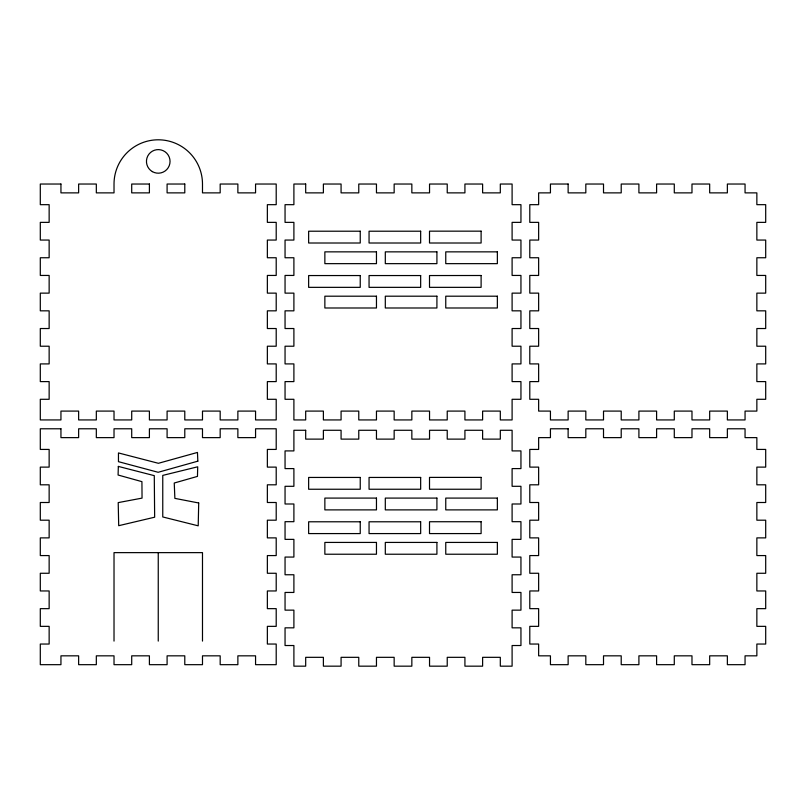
<?xml version="1.0" encoding="UTF-8"?>
<svg xmlns="http://www.w3.org/2000/svg" width="806" height="806" viewBox="0 0 806 806"><rect width="100%" height="100%" fill="white"/><g stroke="black" fill="none" stroke-linecap="round" stroke-linejoin="round"><path stroke-width="1.21" d="M202.487 641.092L202.487 552.634L114.019 552.634L114.019 641.092M158.248 552.634L158.248 641.092M198.709 502.984L198.205 525.824L162.762 516.958L162.762 475.399L197.712 466.795L197.46 476.396L174.247 483.016L174.872 498.37L198.709 502.984M118.331 466.412L118.089 475.026L141.927 481.645L142.047 498.118L118.21 502.612L118.704 525.693L154.651 517.21L154.278 475.651L118.331 466.412M197.833 461.173L158.147 472.286L118.462 461.677L118.462 452.942L158.399 463.299L197.46 452.438L197.833 461.173M60.944 184.03L40.3 184.03L40.3 204.674L49.146 204.674L49.146 222.365L40.3 222.365L40.3 240.057L49.146 240.057L49.146 257.749L40.3 257.749L40.3 275.44L49.146 275.44L49.146 293.132L40.3 293.132L40.3 310.834L49.146 310.834L49.146 328.526L40.3 328.526L40.3 346.217L49.146 346.217L49.146 363.909L40.3 363.909L40.3 381.601L49.146 381.601L49.146 399.292L40.3 399.292L40.3 419.936L60.944 419.936L60.944 411.09L78.635 411.09L78.635 419.936L96.327 419.936L96.327 411.09L114.019 411.09L114.019 419.936L131.71 419.936L131.71 411.09L149.402 411.09L149.402 419.936L167.094 419.936L167.094 411.09L184.786 411.09L184.786 419.936L202.487 419.936L202.487 411.09L220.179 411.09L220.179 419.936L237.871 419.936L237.871 411.09L255.562 411.09L255.562 419.936L276.206 419.936L276.206 399.292L267.36 399.292L267.36 381.601L276.206 381.601L276.206 363.909L267.36 363.909L267.36 346.217L276.206 346.217L276.206 328.526L267.36 328.526L267.36 310.834L276.206 310.834L276.206 293.132L267.36 293.132L267.36 275.44L276.206 275.44L276.206 257.749L267.36 257.749L267.36 240.057L276.206 240.057L276.206 222.365L267.36 222.365L267.36 204.674L276.206 204.674L276.206 184.03L255.562 184.03L255.562 192.876L237.871 192.876L237.871 184.03L220.179 184.03L220.179 192.876L202.487 192.876L202.487 184.03A44.229 44.229 0 0 0 158.248 139.801A44.229 44.229 0 0 0 114.019 184.03L114.019 192.876L96.327 192.876L96.327 184.03L78.635 184.03L78.635 192.876L60.944 192.876L60.944 184.03M149.402 184.03L131.71 184.03L131.71 192.876L149.402 192.876L149.402 184.03M184.786 184.03L167.094 184.03L167.094 192.876L184.786 192.876L184.786 184.03M305.686 184.03L293.898 184.03L293.898 204.674L285.052 204.674L285.052 222.365L293.898 222.365L293.898 240.057L285.052 240.057L285.052 257.749L293.898 257.749L293.898 275.44L285.052 275.44L285.052 293.132L293.898 293.132L293.898 310.834L285.052 310.834L285.052 328.526L293.898 328.526L293.898 346.217L285.052 346.217L285.052 363.909L293.898 363.909L293.898 381.601L285.052 381.601L285.052 399.292L293.898 399.292L293.898 419.936L305.686 419.936L305.686 411.09L323.387 411.09L323.387 419.936L341.079 419.936L341.079 411.09L358.771 411.09L358.771 419.936L376.462 419.936L376.462 411.09L394.154 411.09L394.154 419.936L411.846 419.936L411.846 411.09L429.538 411.09L429.538 419.936L447.229 419.936L447.229 411.09L464.921 411.09L464.921 419.936L482.613 419.936L482.613 411.09L500.314 411.09L500.314 419.936L512.102 419.936L512.102 399.292L520.948 399.292L520.948 381.601L512.102 381.601L512.102 363.909L520.948 363.909L520.948 346.217L512.102 346.217L512.102 328.526L520.948 328.526L520.948 310.834L512.102 310.834L512.102 293.132L520.948 293.132L520.948 275.44L512.102 275.44L512.102 257.749L520.948 257.749L520.948 240.057L512.102 240.057L512.102 222.365L520.948 222.365L520.948 204.674L512.102 204.674L512.102 184.03L500.314 184.03L500.314 192.876L482.613 192.876L482.613 184.03L464.921 184.03L464.921 192.876L447.229 192.876L447.229 184.03L429.538 184.03L429.538 192.876L411.846 192.876L411.846 184.03L394.154 184.03L394.154 192.876L376.462 192.876L376.462 184.03L358.771 184.03L358.771 192.876L341.079 192.876L341.079 184.03L323.387 184.03L323.387 192.876L305.686 192.876L305.686 184.03M568.129 184.03L550.438 184.03L550.438 192.876L538.64 192.876L538.64 204.674L529.794 204.674L529.794 222.365L538.64 222.365L538.64 240.057L529.794 240.057L529.794 257.749L538.64 257.749L538.64 275.44L529.794 275.44L529.794 293.132L538.64 293.132L538.64 310.834L529.794 310.834L529.794 328.526L538.64 328.526L538.64 346.217L529.794 346.217L529.794 363.909L538.64 363.909L538.64 381.601L529.794 381.601L529.794 399.292L538.64 399.292L538.64 411.09L550.438 411.09L550.438 419.936L568.129 419.936L568.129 411.09L585.821 411.09L585.821 419.936L603.513 419.936L603.513 411.09L621.214 411.09L621.214 419.936L638.906 419.936L638.906 411.09L656.598 411.09L656.598 419.936L674.29 419.936L674.29 411.09L691.981 411.09L691.981 419.936L709.673 419.936L709.673 411.09L727.365 411.09L727.365 419.936L745.056 419.936L745.056 411.09L756.854 411.09L756.854 399.292L765.7 399.292L765.7 381.601L756.854 381.601L756.854 363.909L765.7 363.909L765.7 346.217L756.854 346.217L756.854 328.526L765.7 328.526L765.7 310.834L756.854 310.834L756.854 293.132L765.7 293.132L765.7 275.44L756.854 275.44L756.854 257.749L765.7 257.749L765.7 240.057L756.854 240.057L756.854 222.365L765.7 222.365L765.7 204.674L756.854 204.674L756.854 192.876L745.056 192.876L745.056 184.03L727.365 184.03L727.365 192.876L709.673 192.876L709.673 184.03L691.981 184.03L691.981 192.876L674.29 192.876L674.29 184.03L656.598 184.03L656.598 192.876L638.906 192.876L638.906 184.03L621.214 184.03L621.214 192.876L603.513 192.876L603.513 184.03L585.821 184.03L585.821 192.876L568.129 192.876L568.129 184.03M360.242 231.211L308.638 231.211L308.638 243.009L360.242 243.009L360.242 231.211M420.661 231.211L369.057 231.211L369.057 243.009L420.661 243.009L420.661 231.211M481.111 231.161L429.507 231.161L429.507 243.009L481.111 243.009L481.111 231.161M376.462 251.855L324.858 251.855L324.858 263.653L376.462 263.653L376.462 251.855M436.912 251.855L385.308 251.855L385.308 263.653L436.912 263.653L436.912 251.855M497.362 251.855L445.758 251.855L445.758 263.653L497.362 263.653L497.362 251.855M360.242 275.551L308.638 275.551L308.638 287.349L360.242 287.349L360.242 275.551M420.661 275.551L369.057 275.551L369.057 287.349L420.661 287.349L420.661 275.551M481.111 275.501L429.507 275.551L429.507 287.349L481.111 287.349L481.111 275.501M376.462 296.195L324.858 296.195L324.858 307.993L376.462 307.993L376.462 296.195M436.912 296.195L385.308 296.195L385.308 307.993L436.912 307.993L436.912 296.195M497.362 296.195L445.758 296.195L445.758 307.993L497.362 307.993L497.362 296.195M60.944 428.782L40.3 428.782L40.3 449.426L49.146 449.426L49.146 467.117L40.3 467.117L40.3 484.809L49.146 484.809L49.146 502.501L40.3 502.501L40.3 520.192L49.146 520.192L49.146 537.884L40.3 537.884L40.3 555.576L49.146 555.576L49.146 573.268L40.3 573.268L40.3 590.959L49.146 590.959L49.146 608.651L40.3 608.651L40.3 626.353L49.146 626.353L49.146 644.044L40.3 644.044L40.3 664.678L60.944 664.678L60.944 655.832L78.635 655.832L78.635 664.678L96.327 664.678L96.327 655.832L114.019 655.832L114.019 664.678L131.71 664.678L131.71 655.832L149.402 655.832L149.402 664.678L167.094 664.678L167.094 655.832L184.786 655.832L184.786 664.678L202.487 664.678L202.487 655.832L220.179 655.832L220.179 664.678L237.871 664.678L237.871 655.832L255.562 655.832L255.562 664.678L276.206 664.678L276.206 644.044L267.36 644.044L267.36 626.353L276.206 626.353L276.206 608.651L267.36 608.651L267.36 590.959L276.206 590.959L276.206 573.268L267.36 573.268L267.36 555.576L276.206 555.576L276.206 537.884L267.36 537.884L267.36 520.192L276.206 520.192L276.206 502.501L267.36 502.501L267.36 484.809L276.206 484.809L276.206 467.117L267.36 467.117L267.36 449.426L276.206 449.426L276.206 428.782L255.562 428.782L255.562 437.628L237.871 437.628L237.871 428.782L220.179 428.782L220.179 437.628L202.487 437.628L202.487 428.782L184.786 428.782L184.786 437.628L167.094 437.628L167.094 428.782L149.402 428.782L149.402 437.628L131.71 437.628L131.71 428.782L114.019 428.782L114.019 437.628L96.327 437.628L96.327 428.782L78.635 428.782L78.635 437.628L60.944 437.628L60.944 428.782M568.129 428.782L550.438 428.782L550.438 437.628L538.64 437.628L538.64 449.426L529.794 449.426L529.794 467.117L538.64 467.117L538.64 484.809L529.794 484.809L529.794 502.501L538.64 502.501L538.64 520.192L529.794 520.192L529.794 537.884L538.64 537.884L538.64 555.576L529.794 555.576L529.794 573.268L538.64 573.268L538.64 590.959L529.794 590.959L529.794 608.651L538.64 608.651L538.64 626.353L529.794 626.353L529.794 644.044L538.64 644.044L538.64 655.832L550.438 655.832L550.438 664.678L568.129 664.678L568.129 655.832L585.821 655.832L585.821 664.678L603.513 664.678L603.513 655.832L621.214 655.832L621.214 664.678L638.906 664.678L638.906 655.832L656.598 655.832L656.598 664.678L674.29 664.678L674.29 655.832L691.981 655.832L691.981 664.678L709.673 664.678L709.673 655.832L727.365 655.832L727.365 664.678L745.056 664.678L745.056 655.832L756.854 655.832L756.854 644.044L765.7 644.044L765.7 626.353L756.854 626.353L756.854 608.651L765.7 608.651L765.7 590.959L756.854 590.959L756.854 573.268L765.7 573.268L765.7 555.576L756.854 555.576L756.854 537.884L765.7 537.884L765.7 520.192L756.854 520.192L756.854 502.501L765.7 502.501L765.7 484.809L756.854 484.809L756.854 467.117L765.7 467.117L765.7 449.426L756.854 449.426L756.854 437.628L745.056 437.628L745.056 428.782L727.365 428.782L727.365 437.628L709.673 437.628L709.673 428.782L691.981 428.782L691.981 437.628L674.29 437.628L674.29 428.782L656.598 428.782L656.598 437.628L638.906 437.628L638.906 428.782L621.214 428.782L621.214 437.628L603.513 437.628L603.513 428.782L585.821 428.782L585.821 437.628L568.129 437.628L568.129 428.782M305.686 430.273L293.898 430.273L293.898 450.907L285.052 450.907L285.052 468.598L293.898 468.598L293.898 486.3L285.052 486.3L285.052 503.992L293.898 503.992L293.898 521.683L285.052 521.683L285.052 539.375L293.898 539.375L293.898 557.067L285.052 557.067L285.052 574.759L293.898 574.759L293.898 592.45L285.052 592.45L285.052 610.142L293.898 610.142L293.898 627.834L285.052 627.834L285.052 645.525L293.898 645.525L293.898 666.169L305.686 666.169L305.686 657.323L323.387 657.323L323.387 666.169L341.079 666.169L341.079 657.323L358.771 657.323L358.771 666.169L376.462 666.169L376.462 657.323L394.154 657.323L394.154 666.169L411.846 666.169L411.846 657.323L429.538 657.323L429.538 666.169L447.229 666.169L447.229 657.323L464.921 657.323L464.921 666.169L482.613 666.169L482.613 657.323L500.314 657.323L500.314 666.169L512.102 666.169L512.102 645.525L520.948 645.525L520.948 627.834L512.102 627.834L512.102 610.142L520.948 610.142L520.948 592.45L512.102 592.45L512.102 574.759L520.948 574.759L520.948 557.067L512.102 557.067L512.102 539.375L520.948 539.375L520.948 521.683L512.102 521.683L512.102 503.992L520.948 503.992L520.948 486.3L512.102 486.3L512.102 468.598L520.948 468.598L520.948 450.907L512.102 450.907L512.102 430.273L500.314 430.273L500.314 439.119L482.613 439.119L482.613 430.273L464.921 430.273L464.921 439.119L447.229 439.119L447.229 430.273L429.538 430.273L429.538 439.119L411.846 439.119L411.846 430.273L394.154 430.273L394.154 439.119L376.462 439.119L376.462 430.273L358.771 430.273L358.771 439.119L341.079 439.119L341.079 430.273L323.387 430.273L323.387 439.119L305.686 439.119L305.686 430.273M481.111 477.394L429.507 477.394L429.507 489.242L481.111 489.242L481.111 477.394M360.242 477.444L308.638 477.444L308.638 489.242L360.242 489.242L360.242 477.444M420.661 477.444L369.057 477.444L369.057 489.242L420.661 489.242L420.661 477.444M376.462 498.088L324.858 498.088L324.858 509.886L376.462 509.886L376.462 498.088M436.912 498.088L385.308 498.088L385.308 509.886L436.912 509.886L436.912 498.088M497.362 498.088L445.758 498.088L445.758 509.886L497.362 509.886L497.362 498.088M481.111 521.734L429.507 521.734L429.507 533.582L481.111 533.582L481.111 521.734M360.242 521.784L308.638 521.784L308.638 533.582L360.242 533.582L360.242 521.784M420.661 521.784L369.057 521.784L369.057 533.582L420.661 533.582L420.661 521.784M376.462 542.428L324.858 542.428L324.858 554.226L376.462 554.226L376.462 542.428M436.912 542.428L385.308 542.428L385.308 554.226L436.912 554.226L436.912 542.428M497.362 542.428L445.758 542.428L445.758 554.226L497.362 554.226L497.362 542.428M152.354 171.618A11.798 11.798 0 0 0 170.046 161.401A11.798 11.798 0 0 0 152.354 151.185A11.798 11.798 0 0 0 152.354 171.618"/></g></svg>
